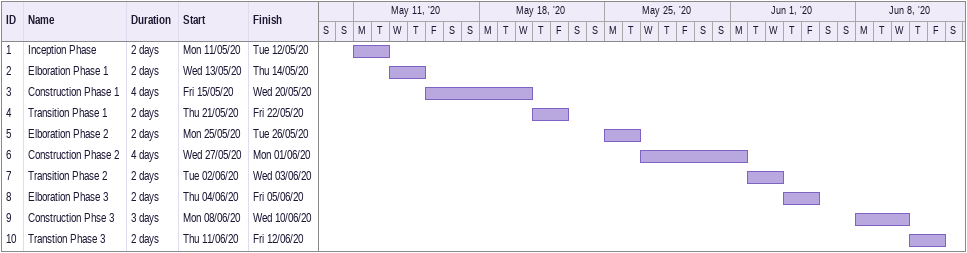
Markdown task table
| ID | Task | Duration | Start | Finish |
|---|---|---|---|---|
| 1 | Inception Phase | 2d | 2020-05-11 | 2020-05-12 |
| 2 | Elboration Phase 1 | 2d | 2020-05-13 | 2020-05-14 |
| 3 | Construction Phase 1 | 4d | 2020-05-15 | 2020-05-20 |
| 4 | Transition Phase 1 | 2d | 2020-05-21 | 2020-05-22 |
| 5 | Elboration Phase 2 | 2d | 2020-05-25 | 2020-05-26 |
| 6 | Construction Phase 2 | 4d | 2020-05-27 | 2020-06-01 |
| 7 | Transition Phase 2 | 2d | 2020-06-02 | 2020-06-03 |
| 8 | Elboration Phase 3 | 2d | 2020-06-04 | 2020-06-05 |
| 9 | Construction Phse 3 | 3d | 2020-06-08 | 2020-06-10 |
| 10 | Transtion Phase 3 | 2d | 2020-06-11 | 2020-06-12 |
